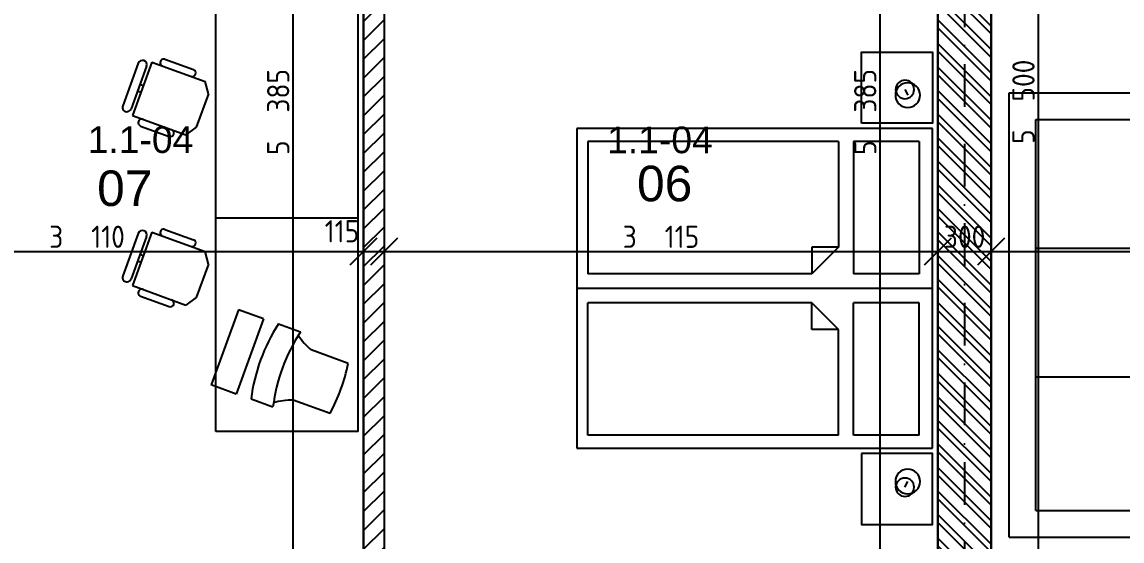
# Model space of a CAD drawing. Extents: x 4511820 to 5180432, y -1526536 to -944957.
# Drawn here: x 5015530 to 5021716, y -1344537 to -1341616 of the extents above; entities that cross this region are included whole.
import ezdxf

# ---------------------------------------------------------------- set-up
doc = ezdxf.new("R2010")
doc.units = 0
doc.header["$MEASUREMENT"] = 0
doc.linetypes.add('BODKOCIARKOVANA_3', pattern=[5.6, 3, -1.3, 0, -1.3])
doc.layers.get('0').update_dxf_attribs({"linetype": 'CONTINUOUS'})
doc.layers.get('Defpoints').update_dxf_attribs({"color": 61, "linetype": 'CONTINUOUS'})
for name, color, linetype in [('KÓTY', 4, 'CONTINUOUS'), ('MÚRY', 1, 'CONTINUOUS'), ('osi', 253, 'CONTINUOUS'), ('Plochy', 41, 'CONTINUOUS'), ('POPIS', 7, 'CONTINUOUS'), ('ZARIADENIE', 47, 'CONTINUOUS'), ('ŠRAFY', 82, 'CONTINUOUS')]:
    doc.layers.add(name, color=color, linetype=linetype)
doc.styles.add('ARIAL', font='arial.ttf')
doc.styles.add('STYLE1', font='isocp.shx')
doc.dimstyles.new('STANDARD-50', dxfattribs={"dimtxt": 125, "dimasz": 150, "dimexe": 10, "dimexo": 200, "dimgap": 20, "dimtad": 1, "dimdsep": 46, "dimlunit": 6, "dimtxsty": 'STYLE1', "dimblk1": 'OBLIQUE', "dimblk2": 'OBLIQUE', "dimsah": 1, "dimcen": 2.5, "dimse1": 1, "dimse2": 1, "dimadec": 0, "dimazin": 0, "dimtfac": 1, "dimtmove": 1, "dimatfit": 3, "dimldrblk": 'OBLIQUE', "dimfxl": 1, "dimtolj": 1, "dimtzin": 0, "dimarcsym": 0})

# ---------------------------------------------------------------- blocks, each defined once
blk = doc.blocks.new('_OBLIQUE')
at = {"color": 0, "linetype": 'ByBlock'}
blk.add_line((-0.5, -0.5), (0.5, 0.5), dxfattribs=at)
blk = doc.blocks.new('*D22128')
at = {"layer": 'Defpoints', "color": 0}
for p in [(4980571, -1342545.2), (5040921, -1342545.2), (5040921, -1348564.9)]:
    blk.add_point(p, dxfattribs=at)
at = {"layer": 'KÓTY', "color": 0, "lineweight": -2}
blk.add_line((4980571, -1348564.9), (5040921, -1348564.9), dxfattribs=at)
at = {"layer": 'KÓTY', "color": 0, "linetype": 'ByBlock', "lineweight": -2, "xscale": 150, "yscale": 150, "zscale": 150, "rotation": 180}
blk.add_blockref('_OBLIQUE', (4980571, -1348564.9), dxfattribs=at)
at = {"layer": 'KÓTY', "color": 0, "linetype": 'ByBlock', "lineweight": -2, "xscale": 150, "yscale": 150, "zscale": 150}
blk.add_blockref('_OBLIQUE', (5040921, -1348564.9), dxfattribs=at)
at = {"layer": 'KÓTY', "color": 0, "insert": (5010746, -1348482.3), "char_height": 125, "attachment_point": 5, "style": 'STYLE1'}
blk.add_mtext('\\A1;60ﾠ350', dxfattribs=at)
blk = doc.blocks.new('sedacka rok 5')
at = {"layer": 'ZARIADENIE', "color": 30, "ltscale": 0.25}
for p, q in [((4452479, -1340180.2), (4452479, -1342480.2)), ((4452479, -1340180.2), (4453379, -1340180.2)), ((4453379, -1343380.2), (4453379, -1340180.2)), ((4452479, -1340330.2), (4453229, -1340330.2)), ((4453229, -1343230.2), (4453229, -1340330.2)), ((4452479, -1341013.5), (4453229, -1341013.5)), ((4452479, -1341746.9), (4453229, -1341746.9)), ((4450879, -1342480.2), (4452479, -1342480.2)), ((4450879, -1343380.2), (4450879, -1342480.2)), ((4451029, -1343230.2), (4451029, -1342480.2)), ((4451754, -1342480.2), (4451754, -1343230.2)), ((4452479, -1342480.2), (4453229, -1342480.2)), ((4452479, -1342480.2), (4452479, -1343230.2)), ((4453229, -1343230.2), (4451029, -1343230.2)), ((4453379, -1343380.2), (4450879, -1343380.2))]:
    blk.add_line(p, q, dxfattribs=at)
blk = doc.blocks.new('DVOJPOSTEL')
at = {"layer": 'ZARIADENIE', "ltscale": 0.25}
for p, q in [((4444359, -1314665.2), (4444359, -1312665.2)), ((4444359, -1312665.2), (4446159, -1312665.2)), ((4445259, -1312665.2), (4445259, -1314665.2)), ((4446159, -1312665.2), (4446159, -1314665.2)), ((4444139.6, -1312821.2), (4444171.8, -1312805.1)), ((4446378.4, -1312821.2), (4446346.2, -1312805.1)), ((4446159, -1314665.2), (4444359, -1314665.2))]:
    blk.add_line(p, q, dxfattribs=at)
at = {"layer": 'ZARIADENIE', "color": 76, "ltscale": 0.25}
for p, q in [((4444432.3, -1312741.6), (4445177.9, -1312741.6)), ((4444432.3, -1312741.6), (4444432.3, -1313110.9)), ((4445177.9, -1312741.6), (4445177.9, -1313110.9)), ((4446085.7, -1312741.6), (4445340.1, -1312741.6)), ((4445340.1, -1312741.6), (4445340.1, -1313110.9)), ((4446085.7, -1312741.6), (4446085.7, -1313110.9)), ((4444432.3, -1313110.9), (4445177.9, -1313110.9)), ((4446085.7, -1313110.9), (4445340.1, -1313110.9)), ((4444432.3, -1313193.6), (4444432.3, -1314603.6)), ((4444432.3, -1313193.6), (4445027.9, -1313193.6)), ((4445027.9, -1313193.6), (4445177.9, -1313343.6)), ((4445027.9, -1313193.6), (4445027.9, -1313343.6)), ((4445490.1, -1313193.6), (4445340.1, -1313343.6)), ((4446085.7, -1313193.6), (4445490.1, -1313193.6)), ((4445490.1, -1313193.6), (4445490.1, -1313343.6)), ((4446085.7, -1313193.6), (4446085.7, -1314603.6)), ((4445027.9, -1313343.6), (4445177.9, -1313343.6)), ((4445177.9, -1313343.6), (4445177.9, -1314603.6)), ((4445340.1, -1313343.6), (4445340.1, -1314603.6)), ((4445490.1, -1313343.6), (4445340.1, -1313343.6)), ((4444432.3, -1314603.6), (4445177.9, -1314603.6)), ((4446085.7, -1314603.6), (4445340.1, -1314603.6))]:
    blk.add_line(p, q, dxfattribs=at)
at = {"layer": 'ZARIADENIE'}
for points in [[(4444329, -1313065.2), (4443929, -1313065.2), (4443929, -1312665.2), (4444329, -1312665.2)], [(4446189, -1313065.2), (4446589, -1313065.2), (4446589, -1312665.2), (4446189, -1312665.2)]]:
    blk.add_lwpolyline(points, close=True, dxfattribs=at)
at = {"layer": 'ZARIADENIE', "ltscale": 0.25}
for centre, radius in [((4444139.6, -1312821.2), 51.9), ((4444171.8, -1312805.1), 69.7), ((4446346.2, -1312805.1), 69.7), ((4446378.4, -1312821.2), 51.9)]:
    blk.add_circle(centre, radius, dxfattribs=at)
blk = doc.blocks.new('*D22787')
at = {"layer": 'Defpoints', "color": 0}
for p in [(5014341, -1342907.5), (5017451, -1342907.5), (5017451, -1342907.5)]:
    blk.add_point(p, dxfattribs=at)
at = {"layer": 'KÓTY', "color": 0, "lineweight": -2}
blk.add_line((5014341, -1342907.5), (5017451, -1342907.5), dxfattribs=at)
at = {"layer": 'KÓTY', "color": 0, "linetype": 'ByBlock', "lineweight": -2, "xscale": 150, "yscale": 150, "zscale": 150, "rotation": 180}
blk.add_blockref('_OBLIQUE', (5014341, -1342907.5), dxfattribs=at)
at = {"layer": 'KÓTY', "color": 0, "linetype": 'ByBlock', "lineweight": -2, "xscale": 150, "yscale": 150, "zscale": 150}
blk.add_blockref('_OBLIQUE', (5017451, -1342907.5), dxfattribs=at)
at = {"layer": 'KÓTY', "color": 0, "insert": (5015896, -1342825), "char_height": 125, "attachment_point": 5, "style": 'STYLE1'}
blk.add_mtext('\\A1;3ﾠ110', dxfattribs=at)
blk = doc.blocks.new('*D22788')
at = {"layer": 'Defpoints', "color": 0}
for p in [(5017451, -1342907.5), (5017566, -1342907.5), (5017566, -1342907.5)]:
    blk.add_point(p, dxfattribs=at)
at = {"layer": 'KÓTY', "color": 0, "lineweight": -2}
blk.add_line((5017451, -1342907.5), (5017566, -1342907.5), dxfattribs=at)
at = {"layer": 'KÓTY', "color": 0, "linetype": 'ByBlock', "lineweight": -2, "xscale": 150, "yscale": 150, "zscale": 150, "rotation": 180}
blk.add_blockref('_OBLIQUE', (5017451, -1342907.5), dxfattribs=at)
at = {"layer": 'KÓTY', "color": 0, "linetype": 'ByBlock', "lineweight": -2, "xscale": 150, "yscale": 150, "zscale": 150}
blk.add_blockref('_OBLIQUE', (5017566, -1342907.5), dxfattribs=at)
at = {"layer": 'KÓTY', "color": 0, "insert": (5017329.5, -1342794), "char_height": 125, "attachment_point": 5, "style": 'STYLE1'}
blk.add_mtext('\\A1;115', dxfattribs=at)
blk = doc.blocks.new('*D22789')
at = {"layer": 'Defpoints', "color": 0}
for p in [(5017566, -1342907.5), (5020681, -1342907.5), (5020681, -1342907.5)]:
    blk.add_point(p, dxfattribs=at)
at = {"layer": 'KÓTY', "color": 0, "lineweight": -2}
blk.add_line((5017566, -1342907.5), (5020681, -1342907.5), dxfattribs=at)
at = {"layer": 'KÓTY', "color": 0, "linetype": 'ByBlock', "lineweight": -2, "xscale": 150, "yscale": 150, "zscale": 150, "rotation": 180}
blk.add_blockref('_OBLIQUE', (5017566, -1342907.5), dxfattribs=at)
at = {"layer": 'KÓTY', "color": 0, "linetype": 'ByBlock', "lineweight": -2, "xscale": 150, "yscale": 150, "zscale": 150}
blk.add_blockref('_OBLIQUE', (5020681, -1342907.5), dxfattribs=at)
at = {"layer": 'KÓTY', "color": 0, "insert": (5019123.5, -1342825), "char_height": 125, "attachment_point": 5, "style": 'STYLE1'}
blk.add_mtext('\\A1;3ﾠ115', dxfattribs=at)
blk = doc.blocks.new('*D22790')
at = {"layer": 'Defpoints', "color": 0}
for p in [(5020681, -1342907.5), (5020981, -1342907.5), (5020981, -1342907.5)]:
    blk.add_point(p, dxfattribs=at)
at = {"layer": 'KÓTY', "color": 0, "lineweight": -2}
blk.add_line((5020681, -1342907.5), (5020981, -1342907.5), dxfattribs=at)
at = {"layer": 'KÓTY', "color": 0, "linetype": 'ByBlock', "lineweight": -2, "xscale": 150, "yscale": 150, "zscale": 150, "rotation": 180}
blk.add_blockref('_OBLIQUE', (5020681, -1342907.5), dxfattribs=at)
at = {"layer": 'KÓTY', "color": 0, "linetype": 'ByBlock', "lineweight": -2, "xscale": 150, "yscale": 150, "zscale": 150}
blk.add_blockref('_OBLIQUE', (5020981, -1342907.5), dxfattribs=at)
at = {"layer": 'KÓTY', "color": 0, "insert": (5020831, -1342825), "char_height": 125, "attachment_point": 5, "style": 'STYLE1'}
blk.add_mtext('\\A1;300', dxfattribs=at)
blk = doc.blocks.new('*D22791')
at = {"layer": 'Defpoints', "color": 0}
for p in [(5020981, -1342907.5), (5027321, -1342907.5), (5027321, -1342907.5)]:
    blk.add_point(p, dxfattribs=at)
at = {"layer": 'KÓTY', "color": 0, "lineweight": -2}
blk.add_line((5020981, -1342907.5), (5027321, -1342907.5), dxfattribs=at)
at = {"layer": 'KÓTY', "color": 0, "linetype": 'ByBlock', "lineweight": -2, "xscale": 150, "yscale": 150, "zscale": 150, "rotation": 180}
blk.add_blockref('_OBLIQUE', (5020981, -1342907.5), dxfattribs=at)
at = {"layer": 'KÓTY', "color": 0, "linetype": 'ByBlock', "lineweight": -2, "xscale": 150, "yscale": 150, "zscale": 150}
blk.add_blockref('_OBLIQUE', (5027321, -1342907.5), dxfattribs=at)
at = {"layer": 'KÓTY', "color": 0, "insert": (5024151, -1342825), "char_height": 125, "attachment_point": 5, "style": 'STYLE1'}
blk.add_mtext('\\A1;6ﾠ340', dxfattribs=at)
blk = doc.blocks.new('*D23045')
at = {"layer": 'Defpoints', "color": 0}
for p in [(5017451, -1339430.2), (5017053.5, -1344815.2), (5017451, -1344815.2)]:
    blk.add_point(p, dxfattribs=at)
at = {"layer": 'KÓTY', "color": 0, "lineweight": -2}
blk.add_line((5017053.5, -1339430.2), (5017053.5, -1344815.2), dxfattribs=at)
at = {"layer": 'KÓTY', "color": 0, "linetype": 'ByBlock', "lineweight": -2, "xscale": 150, "yscale": 150, "zscale": 150}
for p, rotation in [((5017053.5, -1339430.2), 90), ((5017053.5, -1344815.2), 270)]:
    blk.add_blockref('_OBLIQUE', p, dxfattribs=dict(at, rotation=rotation))
at = {"layer": 'KÓTY', "color": 0, "insert": (5016971, -1342122.7), "char_height": 125, "attachment_point": 5, "rotation": 90, "style": 'STYLE1'}
blk.add_mtext('\\A1;5ﾠ385', dxfattribs=at)
blk = doc.blocks.new('*D23057')
at = {"layer": 'Defpoints', "color": 0}
for p in [(5020681, -1339430.2), (5020354.5, -1344815.2), (5020681, -1344815.2)]:
    blk.add_point(p, dxfattribs=at)
at = {"layer": 'KÓTY', "color": 0, "lineweight": -2}
blk.add_line((5020354.5, -1339430.2), (5020354.5, -1344815.2), dxfattribs=at)
at = {"layer": 'KÓTY', "color": 0, "linetype": 'ByBlock', "lineweight": -2, "xscale": 150, "yscale": 150, "zscale": 150}
for p, rotation in [((5020354.5, -1339430.2), 90), ((5020354.5, -1344815.2), 270)]:
    blk.add_blockref('_OBLIQUE', p, dxfattribs=dict(at, rotation=rotation))
at = {"layer": 'KÓTY', "color": 0, "insert": (5020272, -1342122.7), "char_height": 125, "attachment_point": 5, "rotation": 90, "style": 'STYLE1'}
blk.add_mtext('\\A1;5ﾠ385', dxfattribs=at)
blk = doc.blocks.new('*D23060')
at = {"layer": 'Defpoints', "color": 0}
for p in [(5020981, -1339315.2), (5021236, -1344815.2), (5021244.5, -1344815.2)]:
    blk.add_point(p, dxfattribs=at)
at = {"layer": 'KÓTY', "color": 0, "lineweight": -2}
blk.add_line((5021244.5, -1339315.2), (5021244.5, -1344815.2), dxfattribs=at)
at = {"layer": 'KÓTY', "color": 0, "linetype": 'ByBlock', "lineweight": -2, "xscale": 150, "yscale": 150, "zscale": 150}
for p, rotation in [((5021244.5, -1339315.2), 90), ((5021244.5, -1344815.2), 270)]:
    blk.add_blockref('_OBLIQUE', p, dxfattribs=dict(at, rotation=rotation))
at = {"layer": 'KÓTY', "color": 0, "insert": (5021162, -1342065.2), "char_height": 125, "attachment_point": 5, "rotation": 90, "style": 'STYLE1'}
blk.add_mtext('\\A1;5ﾠ500', dxfattribs=at)

msp = doc.modelspace()

# ---------------------------------------------------------------- hatches: boundary and pattern name
at = {"layer": 'ŠRAFY', "ltscale": 0.25}
h = msp.add_hatch(dxfattribs=at)
h.set_pattern_fill('ANSI31', color=256, scale=600, style=0)
h.set_pattern_definition([(45, (515270.5, 128041), (-53.0330086, 53.0330086), [])])
h.paths.add_polyline_path([(5017566, -1344815.191), (5017566, -1339430.191), (5018991, -1339430.191), (5018991, -1339315.191), (5016741, -1339315.191), (5016741, -1339430.191), (5017451, -1339430.191), (5017451, -1344815.191)])
at = {"layer": 'ŠRAFY'}
h = msp.add_hatch(dxfattribs=at)
h.set_pattern_fill('ANSI32', color=256, scale=250, angle=90)
h.paths.add_polyline_path([(5020681, -1339430.191), (5020681, -1344815.191), (5020981, -1344815.191), (5020981, -1339315.191), (5020681, -1339315.191)])

# ---------------------------------------------------------------- linework, layer by layer
at = {"layer": 'MÚRY'}
for p, q in [((5020981, -1339315.191), (5020981, -1344815.191)), ((5017451, -1339430.191), (5017451, -1344815.191)), ((5017566, -1339430.191), (5017566, -1344815.191)), ((5020681, -1339430.191), (5020681, -1344815.191))]:
    msp.add_line(p, q, dxfattribs=at)
at = {"layer": 'osi', "linetype": 'BODKOCIARKOVANA_3', "ltscale": 80}
msp.add_line((5020831, -1310038), (5020831, -1347555.191), dxfattribs=at)
at = {"layer": 'Plochy'}
for points in [[(5017451, -1339430.191), (5014341, -1339430.191), (5014341, -1344815.191), (5017451, -1344815.191)], [(5020681, -1339430.191), (5017566, -1339430.191), (5017566, -1344815.191), (5020681, -1344815.191)], [(5020981, -1340540.191), (5024331, -1340540.191), (5024331, -1341170.191), (5024671, -1341170.191), (5024671, -1340540.191), (5026971, -1340540.191), (5026971, -1340890.191), (5027321, -1340890.191), (5027321, -1344815.191), (5020981, -1344815.191)]]:
    msp.add_lwpolyline(points, close=True, dxfattribs=at)
at = {"layer": 'ZARIADENIE', "color": 45, "ltscale": 0.25}
for p, q in [((5016621, -1343920.191), (5016621, -1341520.191)), ((5017421, -1343920.191), (5017421, -1341520.191)), ((5017421, -1342720.191), (5016621, -1342720.191)), ((5017421, -1343920.191), (5016621, -1343920.191))]:
    msp.add_line(p, q, dxfattribs=at)
at = {"layer": 'ZARIADENIE', "color": 33, "ltscale": 0.25}
for p, q in [((5016183.464, -1341848.425), (5016096.449, -1342087.497)), ((5016260.458, -1341841.552), (5016151.012, -1342142.253)), ((5016260.458, -1341841.552), (5016561.16, -1341950.998)), ((5016333.867, -1341825.703), (5016494.827, -1341884.288)), ((5016230.448, -1341865.526), (5016143.433, -1342104.598)), ((5016193.781, -1341966.268), (5016212.575, -1341973.109)), ((5016578.226, -1342021.06), (5016561.16, -1341950.998)), ((5016180.1, -1342003.856), (5016198.894, -1342010.696)), ((5016578.226, -1342021.06), (5016509.822, -1342208.999)), ((5016151.012, -1342142.253), (5016451.713, -1342251.7)), ((5016197.059, -1342201.58), (5016358.019, -1342260.165)), ((5016509.822, -1342208.999), (5016451.713, -1342251.7)), ((5016333.867, -1342783.154), (5016494.827, -1342841.739)), ((5016183.464, -1342805.876), (5016096.449, -1343044.947)), ((5016230.448, -1342822.977), (5016143.433, -1343062.048)), ((5016260.458, -1342799.002), (5016151.012, -1343099.704)), ((5016260.458, -1342799.002), (5016561.16, -1342908.449)), ((5016578.226, -1342978.511), (5016561.16, -1342908.449)), ((5016180.1, -1342961.307), (5016198.894, -1342968.147)), ((5016193.781, -1342923.719), (5016212.575, -1342930.559)), ((5016578.226, -1342978.511), (5016509.822, -1343166.45)), ((5016151.012, -1343099.704), (5016451.713, -1343209.15)), ((5016197.059, -1343159.031), (5016358.019, -1343217.616)), ((5016509.822, -1343166.45), (5016451.713, -1343209.15))]:
    msp.add_line(p, q, dxfattribs=at)
at = {"layer": 'ZARIADENIE', "color": 8, "ltscale": 0.25}
for p, q in [((5016748.221, -1343236.048), (5016594.312, -1343658.909)), ((5016889.175, -1343287.351), (5016748.221, -1343236.048)), ((5016889.175, -1343287.351), (5016735.266, -1343710.212)), ((5016972.523, -1343314.936), (5017095.609, -1343359.735)), ((5017364.988, -1343537.595), (5017157.141, -1343461.945)), ((5016735.266, -1343710.212), (5016594.312, -1343658.909)), ((5016818.614, -1343737.797), (5016941.7, -1343782.597)), ((5017262.382, -1343819.502), (5017054.535, -1343743.852))]:
    msp.add_line(p, q, dxfattribs=at)
at = {"layer": 'ZARIADENIE', "color": 33, "ltscale": 0.25}
for centre, radius, start, end in [((5016206.956, -1341856.976), 25, 340, 160), ((5016327.027, -1341844.497), 20, 70, 250), ((5016487.987, -1341903.082), 20, 250, 70), ((5016119.941, -1342096.047), 25, 160, 340), ((5016203.9, -1342182.786), 20, 70, 250), ((5016364.86, -1342241.371), 20, 250, 70), ((5016206.956, -1342814.427), 25, 340, 160), ((5016327.027, -1342801.948), 20, 70, 250), ((5016487.987, -1342860.532), 20, 250, 70), ((5016119.941, -1343053.498), 25, 160, 340), ((5016203.9, -1343140.237), 20, 70, 250), ((5016364.86, -1343198.822), 20, 250, 70)]:
    msp.add_arc(centre, radius, start, end, dxfattribs=at)
at = {"layer": 'ZARIADENIE', "color": 8, "ltscale": 0.25}
for centre, radius, start, end in [((5017835.261, -1343868.387), 1025, 147.3196165, 172.6803835), ((5017958.347, -1343913.186), 1025, 147.3196165, 172.6803835), ((5017370.204, -1343199.911), 337.724, 211.9719024, 230.8849629), ((5016360.869, -1343331.752), 1025, 331.5850319, 348.4149681), ((5017049.319, -1344081.536), 337.724, 89.1150371, 108.0280976)]:
    msp.add_arc(centre, radius, start, end, dxfattribs=at)

# ---------------------------------------------------------------- block references
at = {"layer": 'ZARIADENIE', "color": 2, "xscale": -1, "rotation": 270}
msp.add_blockref('DVOJPOSTEL', (6333316.191, -5788374.191), dxfattribs=at)
at = {"layer": 'ZARIADENIE', "rotation": 270}
msp.add_blockref('sedacka rok 5', (6364461.191, 3108863.809), dxfattribs=at)

# ---------------------------------------------------------------- texts
at = {"layer": 'POPIS', "lineweight": 40, "ltscale": 0.25, "style": 'ARIAL'}
for s, height, p in [('1.1-04', 150, (5015899.769, -1342353.27)), ('1.1-04', 150, (5018820.769, -1342354.77)), ('07', 200, (5015952.811, -1342651.77)), ('06', 200, (5018988.811, -1342625.27))]:
    msp.add_text(s, height=height, dxfattribs=at).set_placement(p)

# ---------------------------------------------------------------- dimensions: what is measured, and where the dimension line sits
at = {"layer": 'KÓTY'}
for base, p1, p2, picture, middle in [((5021244.5, -1344815.191), (5020981, -1339315.191), (5021236, -1344815.191), '*D23060', (5021161.957, -1342065.191)), ((5017053.5, -1344815.191), (5017451, -1339430.191), (5017451, -1344815.191), '*D23045', (5016970.957, -1342122.691)), ((5020354.5, -1344815.191), (5020681, -1339430.191), (5020681, -1344815.191), '*D23057', (5020271.957, -1342122.691))]:
    dim = msp.add_linear_dim(base=base, p1=p1, p2=p2, angle=90, dimstyle='STANDARD-50', dxfattribs=at)
    dim.commit()
    dim.dimension.update_dxf_attribs({"geometry": picture, "text_midpoint": middle})
for base, p1, p2, picture, middle in [((5040921, -1348564.883), (4980571, -1342545.191), (5040921, -1342545.191), '*D22128', (5010746, -1348482.34)), ((5017451, -1342907.5), (5014341, -1342907.5), (5017451, -1342907.5), '*D22787', (5015896, -1342824.957)), ((5020681, -1342907.5), (5017566, -1342907.5), (5020681, -1342907.5), '*D22789', (5019123.5, -1342824.957)), ((5020981, -1342907.5), (5020681, -1342907.5), (5020981, -1342907.5), '*D22790', (5020831, -1342825)), ((5027321, -1342907.5), (5020981, -1342907.5), (5027321, -1342907.5), '*D22791', (5024151, -1342824.957))]:
    dim = msp.add_linear_dim(base=base, p1=p1, p2=p2, dimstyle='STANDARD-50', dxfattribs=at)
    dim.commit()
    dim.dimension.update_dxf_attribs({"geometry": picture, "text_midpoint": middle})
dim = msp.add_linear_dim(base=(5017566, -1342907.5), p1=(5017451, -1342907.5), p2=(5017566, -1342907.5), dimstyle='STANDARD-50', dxfattribs=at)
dim.commit()
dim.dimension.update_dxf_attribs({"geometry": '*D22788', "text_midpoint": (5017329.5, -1342876.5), "dimtype": 160})

doc.saveas('drawing.dxf')
